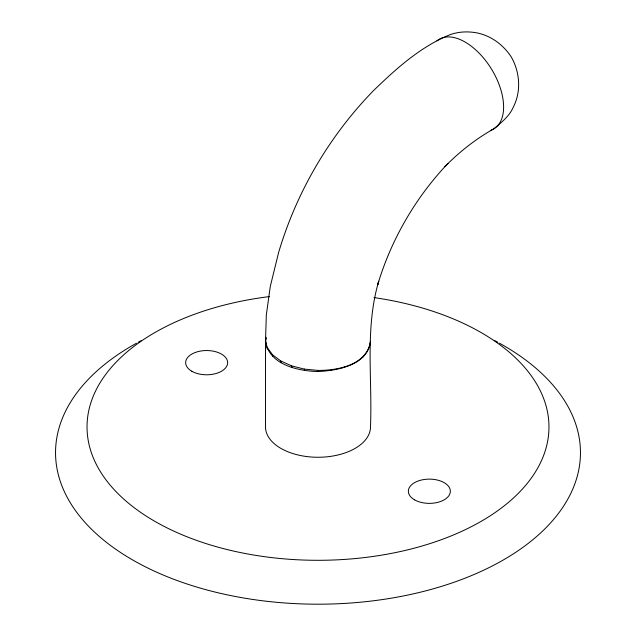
<?xml version="1.0" encoding="UTF-8"?>
<svg xmlns="http://www.w3.org/2000/svg" width="636" height="636" viewBox="0 0 636 636"><rect width="100%" height="100%" fill="white"/><g stroke="black" fill="none" stroke-linecap="round" stroke-linejoin="round"><path stroke-width="0.95" d="M265.506 341.238L266.325 314.987L270.308 286.335L278.608 252.516C296.074 193.567 327.62 138.926 369.937 94.327L373.006 91.099C395.759 69.038 420.102 46.953 449.787 34.797C457.984 31.736 466.951 31.267 475.545 32.643C490.3 35.091 503.156 44.536 511.225 56.922C519.906 71.987 521.369 91.171 513.435 106.864C509.428 116.332 501.303 122.525 493.671 128.941C475.625 139.053 459.327 151.924 444.85 166.68L447.911 163.46C415.268 197.86 390.941 240.003 377.466 285.477L378.73 281.207C364.746 328.526 372.497 378.476 370.494 426.955A52.494 30.305 0 0 1 318 457.26A52.494 30.305 0 0 1 265.506 426.955L265.506 341.238C269.115 364.802 297.902 371.011 318 371.543C337.334 370.613 366.726 365.422 370.454 342.359M267.295 349.077L265.546 340.109L266.214 337.295M272.542 356.391L272.59 354.848L267.343 347.701M280.881 362.663L280.929 361.073L272.59 354.848M291.757 367.481L291.805 365.939L280.929 361.073M304.413 370.51L304.453 369.126L291.805 365.939M318 371.543L318.032 370.414C338.042 370.502 367.052 364.969 370.494 341.238M331.587 370.51L331.61 369.715M344.243 367.481L344.259 367.067M363.45 356.804L363.458 356.391M265.705 340.363L266.102 338.622M304.453 369.126L318.032 370.414M499.498 343.217A262.461 151.527 0 0 1 504.928 559.036A262.461 151.527 0 0 1 131.072 559.036A262.461 151.527 0 0 1 136.501 343.217M138.163 342.303A262.461 151.527 0 0 1 141.526 340.506M494.474 340.506A262.461 151.527 0 0 1 497.837 342.303M374.008 297.592A230.963 133.345 0 0 1 506.447 504.054A230.963 133.345 0 0 1 125.149 500.333A230.963 133.345 0 0 1 269.592 296.567M436.924 40.855A52.478 29.169 58.2 0 1 491.739 69.491A52.478 29.169 58.2 0 1 491.072 130.157M191.802 371.241A20.996 12.124 0 0 0 226.933 365.803A20.996 12.124 0 0 0 201.215 350.953A20.996 12.124 0 0 0 191.802 371.241M414.505 499.817A20.996 12.124 0 0 0 449.636 494.379A20.996 12.124 0 0 0 423.918 479.536A20.996 12.124 0 0 0 414.505 499.817"/></g></svg>
